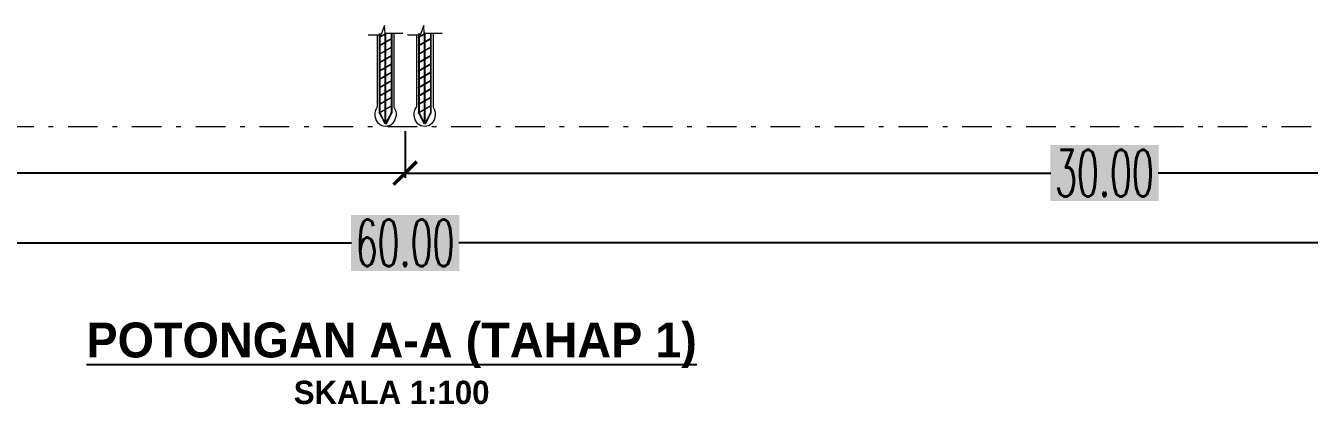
# Model space of a CAD drawing. Header units: millimetres. Extents: x 2175 to 3376, y 1504 to 1740.
# Drawn here: x 3024.11 to 3051.65, y 1650.71 to 1658.84 of the extents above; entities that cross this region are included whole.
import ezdxf

# ---------------------------------------------------------------- set-up
doc = ezdxf.new("R2010")
doc.units = ezdxf.units.MM
for name, pattern in [('DASHDOT2', [12.7, 6.35, -3.175, 0, -3.175]), ('DASHDOTX2', [50.8, 25.4, -12.7, 0, -12.7]), ('DASHED', [19.05, 12.7, -6.35])]:
    doc.linetypes.add(name, pattern=pattern)
doc.layers.add('As Atap', color=3, linetype='DASHDOTX2', lineweight=40)
doc.layers.add('Garis Dim', color=131, linetype='DASHED', lineweight=9)
doc.layers.add('GR', color=7, linetype='Continuous')
doc.layers.add('Layer2', color=7, linetype='DASHED', lineweight=40, true_color=0x238759)
doc.styles.add('-DIM2', font='simplex.shx', dxfattribs={"width": 0.55})
doc.styles.get("Standard").update_dxf_attribs({"font": 'arial.ttf'})
doc.dimstyles.new('DIMENSI WARNA 2.1', dxfattribs={"dimtxt": 1, "dimasz": 0.5, "dimexe": 0.1, "dimexo": 0.1, "dimgap": 0.05, "dimtad": 0, "dimtih": 1, "dimtoh": 1, "dimrnd": 0.0025, "dimzin": 0, "dimdsep": 46, "dimtxsty": '-DIM2', "dimblk": 'ARCHTICK', "dimcen": 0.1, "dimclrd": 1, "dimclre": 1, "dimclrt": 256, "dimadec": 0, "dimazin": 0, "dimtfac": 1, "dimtofl": 0, "dimtmove": 0, "dimatfit": 3, "dimldrblk": 'ARCHTICK', "dimfxl": 0.18, "dimtfill": 2, "dimtfillclr": 256, "dimtolj": 1, "dimtzin": 0, "dimarcsym": 0})

# ---------------------------------------------------------------- blocks, each defined once
blk = doc.blocks.new('_ArchTick')
at = {"color": 0, "linetype": 'ByBlock', "const_width": 0.15}
blk.add_lwpolyline([(-0.5, -0.5), (0.5, 0.5)], dxfattribs=at)
blk = doc.blocks.new('*D956')
at = {"layer": 'Defpoints', "color": 0, "transparency": 16777216}
for p in [(3002.251, 1656.675), (3032.251, 1656.675), (3032.251, 1655.675)]:
    blk.add_point(p, dxfattribs=at)
at = {"layer": 'GR', "color": 1, "lineweight": -2, "transparency": 16777216}
for p, q in [((3002.251, 1656.575), (3002.251, 1655.575)), ((3032.251, 1656.575), (3032.251, 1655.575)), ((3002.251, 1655.675), (3016.101, 1655.675)), ((3032.251, 1655.675), (3018.401, 1655.675))]:
    blk.add_line(p, q, dxfattribs=at)
at = {"layer": 'GR', "color": 1, "lineweight": -2, "transparency": 16777216, "xscale": 0.5, "yscale": 0.5, "zscale": 0.5, "rotation": 180}
blk.add_blockref('_ArchTick', (3002.251, 1655.675), dxfattribs=at)
at = {"layer": 'GR', "color": 1, "lineweight": -2, "transparency": 16777216, "xscale": 0.5, "yscale": 0.5, "zscale": 0.5}
blk.add_blockref('_ArchTick', (3032.251, 1655.675), dxfattribs=at)
at = {"layer": 'GR', "color": 240, "transparency": 16777216, "insert": (3017.251, 1655.675), "char_height": 1, "attachment_point": 5, "style": '-DIM2', "bg_fill": 1, "box_fill_scale": 1.1, "bg_fill_color": 256, "bg_fill_true_color": 16180224, "bg_fill_transparency": 0}
blk.add_mtext('\\A1;30.00', dxfattribs=at)
blk = doc.blocks.new('*D957')
at = {"layer": 'Defpoints', "color": 0, "transparency": 16777216}
for p in [(3032.251, 1656.675), (3062.251, 1656.675), (3032.251, 1655.675)]:
    blk.add_point(p, dxfattribs=at)
at = {"layer": 'GR', "color": 1, "lineweight": -2, "transparency": 16777216}
for p, q in [((3032.251, 1656.575), (3032.251, 1655.575)), ((3062.251, 1656.575), (3062.251, 1655.575)), ((3032.251, 1655.675), (3046.101, 1655.675)), ((3062.251, 1655.675), (3048.401, 1655.675))]:
    blk.add_line(p, q, dxfattribs=at)
at = {"layer": 'GR', "color": 1, "lineweight": -2, "transparency": 16777216, "xscale": 0.5, "yscale": 0.5, "zscale": 0.5, "rotation": 180}
blk.add_blockref('_ArchTick', (3032.251, 1655.675), dxfattribs=at)
at = {"layer": 'GR', "color": 1, "lineweight": -2, "transparency": 16777216, "xscale": 0.5, "yscale": 0.5, "zscale": 0.5}
blk.add_blockref('_ArchTick', (3062.251, 1655.675), dxfattribs=at)
at = {"layer": 'GR', "color": 240, "transparency": 16777216, "insert": (3047.251, 1655.675), "char_height": 1, "attachment_point": 5, "style": '-DIM2', "bg_fill": 1, "box_fill_scale": 1.1, "bg_fill_color": 256, "bg_fill_true_color": 16180224, "bg_fill_transparency": 0}
blk.add_mtext('\\A1;30.00', dxfattribs=at)
blk = doc.blocks.new('*D958')
at = {"layer": 'Defpoints', "color": 0, "transparency": 16777216}
for p in [(3002.251, 1655.675), (3062.251, 1655.675), (3062.251, 1654.175)]:
    blk.add_point(p, dxfattribs=at)
at = {"layer": 'GR', "color": 1, "lineweight": -2, "transparency": 16777216}
for p, q in [((3002.251, 1655.575), (3002.251, 1654.075)), ((3062.251, 1655.575), (3062.251, 1654.075)), ((3002.251, 1654.175), (3031.101, 1654.175)), ((3062.251, 1654.175), (3033.401, 1654.175))]:
    blk.add_line(p, q, dxfattribs=at)
at = {"layer": 'GR', "color": 1, "lineweight": -2, "transparency": 16777216, "xscale": 0.5, "yscale": 0.5, "zscale": 0.5, "rotation": 180}
blk.add_blockref('_ArchTick', (3002.251, 1654.175), dxfattribs=at)
at = {"layer": 'GR', "color": 1, "lineweight": -2, "transparency": 16777216, "xscale": 0.5, "yscale": 0.5, "zscale": 0.5}
blk.add_blockref('_ArchTick', (3062.251, 1654.175), dxfattribs=at)
at = {"layer": 'GR', "color": 240, "transparency": 16777216, "insert": (3032.251, 1654.175), "char_height": 1, "attachment_point": 5, "style": '-DIM2', "bg_fill": 1, "box_fill_scale": 1.1, "bg_fill_color": 256, "bg_fill_true_color": 16180224, "bg_fill_transparency": 0}
blk.add_mtext('\\A1;60.00', dxfattribs=at)

msp = doc.modelspace()

# ---------------------------------------------------------------- linework, layer by layer
at = {"layer": 'As Atap', "color": 7, "linetype": 'ByBlock', "lineweight": 5}
for p, q in [((3031.651, 1658.637), (3031.651, 1657.093)), ((3032.011, 1658.675), (3032.011, 1657.093)), ((3032.492, 1658.637), (3032.492, 1657.093)), ((3032.852, 1658.675), (3032.852, 1657.093))]:
    msp.add_line(p, q, dxfattribs=at)
at = {"layer": 'As Atap', "color": 0, "linetype": 'ByBlock', "lineweight": 5}
for p, q in [((3031.697, 1658.675), (3031.697, 1658.594)), ((3031.697, 1658.586), (3031.697, 1658.414)), ((3031.709, 1658.675), (3031.709, 1658.601)), ((3031.709, 1658.593), (3031.709, 1658.421)), ((3031.819, 1658.693), (3031.819, 1658.665)), ((3031.819, 1658.656), (3031.819, 1658.485)), ((3031.831, 1658.675), (3031.831, 1658.672)), ((3031.831, 1658.663), (3031.831, 1658.492)), ((3031.953, 1658.675), (3031.953, 1658.562)), ((3031.965, 1658.675), (3031.965, 1658.569)), ((3032.537, 1658.675), (3032.537, 1658.594)), ((3032.537, 1658.586), (3032.537, 1658.414)), ((3032.549, 1658.675), (3032.549, 1658.601)), ((3032.549, 1658.593), (3032.549, 1658.421)), ((3032.66, 1658.693), (3032.66, 1658.665)), ((3032.66, 1658.656), (3032.66, 1658.485)), ((3032.672, 1658.675), (3032.672, 1658.672)), ((3032.672, 1658.663), (3032.672, 1658.492)), ((3032.794, 1658.675), (3032.794, 1658.562)), ((3032.806, 1658.675), (3032.806, 1658.569)), ((3031.697, 1658.406), (3031.697, 1658.234)), ((3031.709, 1658.413), (3031.709, 1658.241)), ((3031.819, 1658.476), (3031.819, 1658.305)), ((3031.831, 1658.483), (3031.831, 1658.312)), ((3031.831, 1658.303), (3031.831, 1658.132)), ((3031.953, 1658.554), (3031.953, 1658.382)), ((3031.953, 1658.374), (3031.953, 1658.202)), ((3031.965, 1658.561), (3031.965, 1658.389)), ((3031.965, 1658.381), (3031.965, 1658.209)), ((3032.537, 1658.406), (3032.537, 1658.234)), ((3032.549, 1658.413), (3032.549, 1658.241)), ((3032.66, 1658.476), (3032.66, 1658.305)), ((3032.672, 1658.483), (3032.672, 1658.312)), ((3032.672, 1658.303), (3032.672, 1658.132)), ((3032.794, 1658.554), (3032.794, 1658.382)), ((3032.794, 1658.374), (3032.794, 1658.202)), ((3032.806, 1658.561), (3032.806, 1658.389)), ((3032.806, 1658.381), (3032.806, 1658.209)), ((3031.697, 1658.226), (3031.697, 1658.054)), ((3031.697, 1658.046), (3031.697, 1657.874)), ((3031.709, 1658.233), (3031.709, 1658.061)), ((3031.709, 1658.053), (3031.709, 1657.881)), ((3031.819, 1658.296), (3031.819, 1658.125)), ((3031.819, 1658.116), (3031.819, 1657.945)), ((3031.831, 1658.123), (3031.831, 1657.952)), ((3031.953, 1658.194), (3031.953, 1658.022)), ((3031.965, 1658.201), (3031.965, 1658.029)), ((3032.537, 1658.226), (3032.537, 1658.054)), ((3032.537, 1658.046), (3032.537, 1657.874)), ((3032.549, 1658.233), (3032.549, 1658.061)), ((3032.549, 1658.053), (3032.549, 1657.881)), ((3032.66, 1658.296), (3032.66, 1658.125)), ((3032.66, 1658.116), (3032.66, 1657.945)), ((3032.672, 1658.123), (3032.672, 1657.952)), ((3032.794, 1658.194), (3032.794, 1658.022)), ((3032.806, 1658.201), (3032.806, 1658.029)), ((3031.697, 1657.866), (3031.697, 1657.694)), ((3031.709, 1657.873), (3031.709, 1657.701)), ((3031.819, 1657.936), (3031.819, 1657.765)), ((3031.819, 1657.756), (3031.819, 1657.585)), ((3031.831, 1657.943), (3031.831, 1657.772)), ((3031.831, 1657.763), (3031.831, 1657.592)), ((3031.953, 1658.014), (3031.953, 1657.842)), ((3031.953, 1657.834), (3031.953, 1657.662)), ((3031.965, 1658.021), (3031.965, 1657.849)), ((3031.965, 1657.841), (3031.965, 1657.669)), ((3032.537, 1657.866), (3032.537, 1657.694)), ((3032.549, 1657.873), (3032.549, 1657.701)), ((3032.66, 1657.936), (3032.66, 1657.765)), ((3032.66, 1657.756), (3032.66, 1657.585)), ((3032.672, 1657.943), (3032.672, 1657.772)), ((3032.672, 1657.763), (3032.672, 1657.592)), ((3032.794, 1658.014), (3032.794, 1657.842)), ((3032.794, 1657.834), (3032.794, 1657.662)), ((3032.806, 1658.021), (3032.806, 1657.849)), ((3032.806, 1657.841), (3032.806, 1657.669)), ((3031.697, 1657.686), (3031.697, 1657.514)), ((3031.697, 1657.506), (3031.697, 1657.334)), ((3031.709, 1657.693), (3031.709, 1657.521)), ((3031.709, 1657.513), (3031.709, 1657.341)), ((3031.819, 1657.576), (3031.819, 1657.405)), ((3031.831, 1657.583), (3031.831, 1657.412)), ((3031.953, 1657.654), (3031.953, 1657.482)), ((3031.953, 1657.474), (3031.953, 1657.302)), ((3031.965, 1657.661), (3031.965, 1657.489)), ((3031.965, 1657.481), (3031.965, 1657.309)), ((3032.537, 1657.686), (3032.537, 1657.514)), ((3032.537, 1657.506), (3032.537, 1657.334)), ((3032.549, 1657.693), (3032.549, 1657.521)), ((3032.549, 1657.513), (3032.549, 1657.341)), ((3032.66, 1657.576), (3032.66, 1657.405)), ((3032.672, 1657.583), (3032.672, 1657.412)), ((3032.794, 1657.654), (3032.794, 1657.482)), ((3032.794, 1657.474), (3032.794, 1657.302)), ((3032.806, 1657.661), (3032.806, 1657.489)), ((3032.806, 1657.481), (3032.806, 1657.309)), ((3031.697, 1657.326), (3031.697, 1657.154)), ((3031.709, 1657.333), (3031.709, 1657.161)), ((3031.819, 1657.396), (3031.819, 1657.225)), ((3031.819, 1657.216), (3031.819, 1657.045)), ((3031.831, 1657.403), (3031.831, 1657.232)), ((3031.831, 1657.223), (3031.831, 1657.052)), ((3031.953, 1657.294), (3031.953, 1657.122)), ((3031.965, 1657.301), (3031.965, 1657.129)), ((3032.537, 1657.326), (3032.537, 1657.154)), ((3032.549, 1657.333), (3032.549, 1657.161)), ((3032.66, 1657.396), (3032.66, 1657.225)), ((3032.66, 1657.216), (3032.66, 1657.045)), ((3032.672, 1657.403), (3032.672, 1657.232)), ((3032.672, 1657.223), (3032.672, 1657.052)), ((3032.794, 1657.294), (3032.794, 1657.122)), ((3032.806, 1657.301), (3032.806, 1657.129)), ((3031.697, 1657.146), (3031.697, 1656.974)), ((3031.709, 1657.153), (3031.709, 1656.981)), ((3031.709, 1656.973), (3031.709, 1656.969)), ((3031.709, 1656.973), (3031.709, 1656.969)), ((3031.819, 1657.036), (3031.819, 1656.758)), ((3031.831, 1657.043), (3031.831, 1656.758)), ((3031.953, 1657.114), (3031.953, 1656.969)), ((3031.965, 1657.121), (3031.965, 1656.966)), ((3032.537, 1657.146), (3032.537, 1656.974)), ((3032.549, 1657.153), (3032.549, 1656.981)), ((3032.549, 1656.973), (3032.549, 1656.969)), ((3032.549, 1656.973), (3032.549, 1656.969)), ((3032.66, 1657.036), (3032.66, 1656.758)), ((3032.672, 1657.043), (3032.672, 1656.758)), ((3032.794, 1657.114), (3032.794, 1656.969)), ((3032.806, 1657.121), (3032.806, 1656.966))]:
    msp.add_line(p, q, dxfattribs=at)
at = {"layer": 'As Atap', "color": 2, "linetype": 'ByBlock', "lineweight": 5}
for p, q in [((3031.819, 1656.676), (3031.819, 1656.675)), ((3032.66, 1656.676), (3032.66, 1656.675))]:
    msp.add_line(p, q, dxfattribs=at)
at = {"layer": 'Garis Dim', "color": 0, "linetype": 'ByBlock', "lineweight": 5}
for p, q in [((3031.693, 1658.592), (3031.837, 1658.675)), ((3031.697, 1658.586), (3031.852, 1658.675)), ((3032.534, 1658.592), (3032.678, 1658.675)), ((3032.537, 1658.586), (3032.693, 1658.675)), ((3031.693, 1658.412), (3031.965, 1658.569)), ((3031.693, 1658.232), (3031.965, 1658.389)), ((3031.697, 1658.406), (3031.969, 1658.563)), ((3031.697, 1658.226), (3031.969, 1658.383)), ((3032.534, 1658.412), (3032.806, 1658.569)), ((3032.534, 1658.232), (3032.806, 1658.389)), ((3032.537, 1658.406), (3032.81, 1658.563)), ((3032.537, 1658.226), (3032.81, 1658.383)), ((3031.693, 1658.052), (3031.965, 1658.209)), ((3031.693, 1657.872), (3031.965, 1658.029)), ((3031.697, 1658.046), (3031.969, 1658.203)), ((3031.697, 1657.866), (3031.969, 1658.023)), ((3032.534, 1658.052), (3032.806, 1658.209)), ((3032.534, 1657.872), (3032.806, 1658.029)), ((3032.537, 1658.046), (3032.81, 1658.203)), ((3032.537, 1657.866), (3032.81, 1658.023)), ((3031.693, 1657.692), (3031.965, 1657.849)), ((3031.697, 1657.686), (3031.969, 1657.843)), ((3032.534, 1657.692), (3032.806, 1657.849)), ((3032.537, 1657.686), (3032.81, 1657.843)), ((3031.693, 1657.512), (3031.965, 1657.669)), ((3031.693, 1657.332), (3031.965, 1657.489)), ((3031.697, 1657.506), (3031.969, 1657.663)), ((3031.697, 1657.326), (3031.969, 1657.483)), ((3032.534, 1657.512), (3032.806, 1657.669)), ((3032.534, 1657.332), (3032.806, 1657.489)), ((3032.537, 1657.506), (3032.81, 1657.663)), ((3032.537, 1657.326), (3032.81, 1657.483)), ((3031.693, 1657.152), (3031.965, 1657.309)), ((3031.697, 1657.146), (3031.969, 1657.303)), ((3032.534, 1657.152), (3032.806, 1657.309)), ((3032.537, 1657.146), (3032.81, 1657.303)), ((3031.693, 1656.972), (3031.965, 1657.129)), ((3031.697, 1656.966), (3031.969, 1657.123)), ((3031.697, 1656.966), (3031.815, 1656.739)), ((3031.709, 1656.969), (3031.825, 1656.745)), ((3031.953, 1656.969), (3031.833, 1656.738)), ((3031.965, 1656.966), (3031.844, 1656.733)), ((3032.534, 1656.972), (3032.806, 1657.129)), ((3032.537, 1656.966), (3032.81, 1657.123)), ((3032.537, 1656.966), (3032.655, 1656.739)), ((3032.549, 1656.969), (3032.666, 1656.745)), ((3032.794, 1656.969), (3032.674, 1656.738)), ((3032.806, 1656.966), (3032.685, 1656.733)), ((3031.815, 1656.739), (3031.825, 1656.745)), ((3031.819, 1656.758), (3031.831, 1656.758)), ((3031.833, 1656.738), (3031.844, 1656.733)), ((3032.655, 1656.739), (3032.666, 1656.745)), ((3032.66, 1656.758), (3032.672, 1656.758)), ((3032.674, 1656.738), (3032.685, 1656.733))]:
    msp.add_line(p, q, dxfattribs=at)
at = {"layer": 'Garis Dim', "linetype": 'DASHDOT2', "ltscale": 0.1}
msp.add_line((2996.251, 1656.675), (3070.751, 1656.675), dxfattribs=at)
at = {"layer": 'Garis Dim', "color": 0, "linetype": 'ByBlock', "lineweight": 5}
for centre, start, end in [((3031.695, 1658.589), 120.0006, 300.0006), ((3032.536, 1658.589), 120.0006, 300.0006), ((3031.695, 1658.409), 120.0006, 300.0006), ((3031.967, 1658.566), 298.5406, 121.4606), ((3031.967, 1658.386), 298.5406, 121.4606), ((3032.536, 1658.409), 120.0006, 300.0006), ((3032.808, 1658.566), 298.5406, 121.4606), ((3032.808, 1658.386), 298.5406, 121.4606), ((3031.695, 1658.229), 120.0006, 300.0006), ((3031.695, 1658.049), 120.0006, 300.0006), ((3031.967, 1658.206), 298.5406, 121.4606), ((3031.967, 1658.026), 298.5406, 121.4606), ((3032.536, 1658.229), 120.0006, 300.0006), ((3032.536, 1658.049), 120.0006, 300.0006), ((3032.808, 1658.206), 298.5406, 121.4606), ((3032.808, 1658.026), 298.5406, 121.4606), ((3031.695, 1657.869), 120.0006, 300.0006), ((3031.967, 1657.846), 298.5406, 121.4606), ((3032.536, 1657.869), 120.0006, 300.0006), ((3032.808, 1657.846), 298.5406, 121.4606), ((3031.695, 1657.689), 120.0006, 300.0006), ((3031.695, 1657.509), 120.0006, 300.0006), ((3031.967, 1657.666), 298.5406, 121.4606), ((3031.967, 1657.486), 298.5406, 121.4606), ((3032.536, 1657.689), 120.0006, 300.0006), ((3032.536, 1657.509), 120.0006, 300.0006), ((3032.808, 1657.666), 298.5406, 121.4606), ((3032.808, 1657.486), 298.5406, 121.4606), ((3031.695, 1657.329), 120.0006, 300.0006), ((3031.967, 1657.306), 298.5406, 121.4606), ((3032.536, 1657.329), 120.0006, 300.0006), ((3032.808, 1657.306), 298.5406, 121.4606), ((3031.695, 1657.149), 120.0006, 300.0006), ((3031.695, 1656.969), 120.0006, 300.0006), ((3031.967, 1657.126), 298.5406, 121.4606), ((3032.536, 1657.149), 120.0006, 300.0006), ((3032.536, 1656.969), 120.0006, 300.0006), ((3032.808, 1657.126), 298.5406, 121.4606)]:
    msp.add_arc(centre, 0.0036, start, end, dxfattribs=at)
at = {"layer": 'Garis Dim', "color": 7, "linetype": 'ByBlock', "lineweight": 5, "extrusion": (0, 0, -1)}
for centre in [(3031.831, 1656.936), (3032.672, 1656.936)]:
    msp.add_ellipse(centre, major_axis=(0, 0.261), ratio=0.864672, start_param=0.923757, end_param=5.359428, dxfattribs=at)
at = {"layer": 'Layer2', "linetype": 'ByBlock', "lineweight": 5}
for points in [[(3032.202, 1658.675), (3031.82, 1658.675), (3031.812, 1658.841), (3031.733, 1658.637), (3031.461, 1658.637)], [(3033.043, 1658.675), (3032.661, 1658.675), (3032.653, 1658.841), (3032.574, 1658.637), (3032.302, 1658.637)]]:
    msp.add_lwpolyline(points, dxfattribs=at)

# ---------------------------------------------------------------- texts
at = {"insert": (3019.793, 1652.466), "char_height": 2.5, "width": 24.33741, "attachment_point": 1}
msp.add_mtext('\\pxsm1,qc;{\\fBritannic Bold|b0|i0|c0|p34;\\H0.3x;\\LPOTONGAN A-A (TAHAP 1)\\H0.66667x;\\P\\lSKALA 1:100}', dxfattribs=at)

# ---------------------------------------------------------------- dimensions: what is measured, and where the dimension line sits
at = {"layer": 'GR'}
dim = msp.add_linear_dim(base=(3032.251, 1655.675), p1=(3002.251, 1656.675), p2=(3032.251, 1656.675), dimstyle='DIMENSI WARNA 2.1', dxfattribs=at)
dim.commit()
dim.dimension.update_dxf_attribs({"geometry": '*D956', "text_midpoint": (3017.251, 1655.675)})
dim = msp.add_linear_dim(base=(3032.251, 1655.675), p1=(3062.251, 1656.675), p2=(3032.251, 1656.675), angle=180, dimstyle='DIMENSI WARNA 2.1', dxfattribs=at)
dim.commit()
dim.dimension.update_dxf_attribs({"geometry": '*D957', "text_midpoint": (3047.251, 1655.675)})
dim = msp.add_aligned_dim(p1=(3002.251, 1655.675), p2=(3062.251, 1655.675), distance=-1.5, dimstyle='DIMENSI WARNA 2.1', dxfattribs=at)
dim.commit()
dim.dimension.update_dxf_attribs({"geometry": '*D958', "text_midpoint": (3032.251, 1654.175)})

doc.saveas('drawing.dxf')
